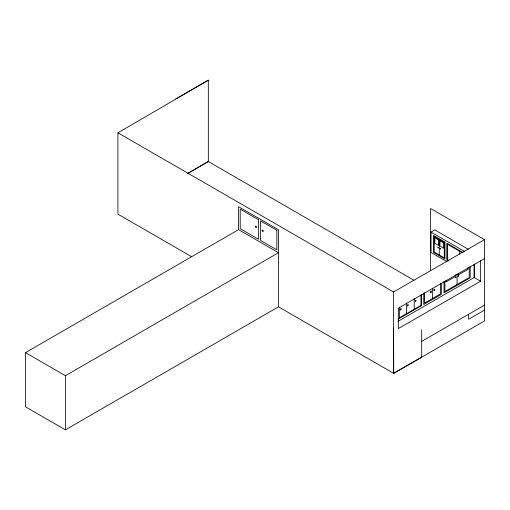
<?xml version="1.0" encoding="UTF-8"?>
<svg xmlns="http://www.w3.org/2000/svg" width="510" height="510" viewBox="0 0 510 510"><rect width="100%" height="100%" fill="white"/><g stroke="black" fill="none" stroke-linecap="round" stroke-linejoin="round"><path stroke-width="0.76" d="M191.677 256.728L117.918 214.143L117.918 132.798L208.322 80.178L208.322 161.523L187.412 173.693M175.81 98.927L208.322 80.153M187.323 173.649L208.322 161.523L414.043 280.296M25.5 352.646L238.546 229.64L278.479 252.699L65.433 375.698L25.5 352.646L25.5 406.789L65.433 429.847L278.479 306.841L393.726 373.377L421.7 357.229L421.7 329.804M446.83 261.592L431.052 252.482L431.052 232.101L434.82 229.927L468.435 249.333M421.7 341.388L484.5 305.133M484.5 310.112L468.658 319.254L468.658 314.275M393.592 291.956L484.5 239.63L484.5 320.975L393.592 373.301L393.592 291.956L117.918 132.798M484.5 258.608L398.342 308.199L398.342 328.58L480.598 281.24L480.598 260.852M398.183 318.495L420.941 305.394L420.941 294.767M398.221 319.069L421.553 305.637L421.553 294.608M398.068 321.3L474.274 277.434L474.274 264.11M484.5 239.63L430.561 208.488L430.561 270.689M431.052 232.101L464.667 251.506M462.984 252.552L446.798 243.206L446.798 260.291L448.15 261.069M461.964 252.622L447.493 244.264L447.493 259.717L448.813 260.476M393.592 328.427L393.726 373.377M480.598 281.24L474.153 277.504L474.153 264.18M470.214 266.258L470.214 277.797L444.038 292.861L444.038 281.329M469.213 266.896L469.213 277.529L444.911 291.522L444.911 281.641M467.97 267.208L467.97 269.356L458.509 274.801L458.509 273.373M459.331 251.098L459.331 254.19M457.062 273.889L457.062 284.523M455.64 274.826L455.64 276.407L446.129 281.877L446.129 280.296M441.328 283.649L441.328 294.397L423.759 304.508L423.759 292.989M440.5 283.598L440.5 293.894L424.581 303.055L424.581 292.765M439.25 239.522L439.25 254.955M432.544 288.182L432.544 298.471M414.209 298.643L414.209 309.27M406.476 303.093L406.476 313.72M399.528 307.096L399.528 317.724M278.479 306.841L278.479 229.749L238.546 206.697L238.546 229.64M65.433 375.698L65.433 429.847M455.424 277.638C456.029 278.951 456.405 275.853 455.424 277.638M458.037 276.12C458.656 277.453 459.038 274.316 458.037 276.12M437.924 247.222C438.198 248.976 439.142 246.84 437.924 247.222M439.964 248.395C440.251 250.212 441.226 247.994 439.964 248.395M444.956 242.052L433.474 235.422L433.474 252.367L444.956 258.997L444.956 242.052M444.267 242.422L434.227 236.627L434.227 252.055L444.267 257.856L444.267 242.422M438.632 239.968L434.858 237.794L434.858 243.264L438.632 245.444L438.632 239.968M443.604 242.926L439.958 240.816L439.958 246.12L443.604 248.23L443.604 242.926M258.525 219.727L240.204 209.145L240.204 228.678L258.525 239.26L258.525 219.727M276.853 230.31L260.559 220.9L260.559 240.433L276.853 249.843L276.853 230.31M262.127 230.444A0.848 0.491 60 0 0 263.026 231.565A0.848 0.491 60 0 0 263.026 230.367A0.848 0.491 60 0 0 262.127 230.444M255.363 226.536A0.848 0.491 60 0 0 256.262 227.664A0.848 0.491 60 0 0 256.262 226.459A0.848 0.491 60 0 0 255.363 226.536M430.861 292.695A0.937 0.542 -59.9 0 0 431.441 291.21A0.937 0.542 -59.9 0 0 430.287 291.873A0.937 0.542 -59.9 0 0 430.861 292.695M434.246 290.636A0.848 0.491 -59.9 0 0 434.769 289.298A0.848 0.491 -59.9 0 0 433.729 289.897A0.848 0.491 -59.9 0 0 434.246 290.636M415.625 301.308A0.669 0.382 -59.9 0 0 416.032 300.256A0.669 0.382 -59.9 0 0 415.216 300.721A0.669 0.382 -59.9 0 0 415.625 301.308M407.79 305.904A0.765 0.44 -59.9 0 0 408.255 304.706A0.765 0.44 -59.9 0 0 407.324 305.241A0.765 0.44 -59.9 0 0 407.79 305.904M400.726 309.895A0.752 0.433 -59.9 0 0 401.185 308.709A0.752 0.433 -59.9 0 0 400.261 309.238A0.752 0.433 -59.9 0 0 400.726 309.895"/></g></svg>
